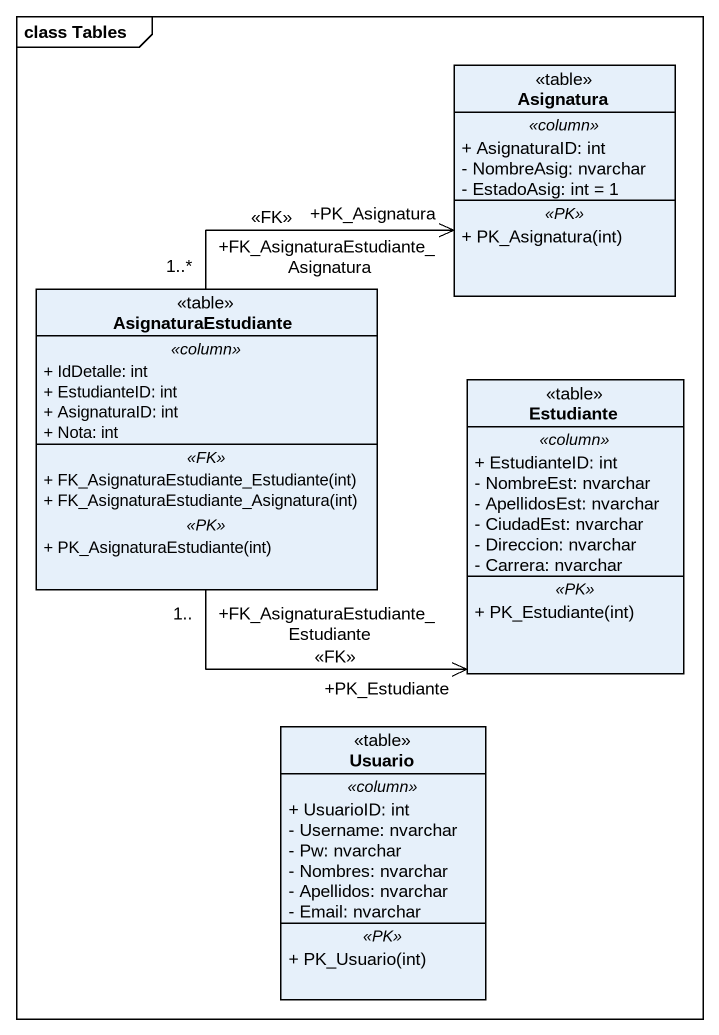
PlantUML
@startuml
mainframe class Tables
hide circle
hide empty members
skinparam classAttributeIconSize 0
class Asignatura <<table>> {
  .. <<column>> ..
  + AsignaturaID: int
  - NombreAsig: nvarchar
  - EstadoAsig: int = 1
  .. <<PK>> ..
  + PK_Asignatura(int)
}
class AsignaturaEstudiante <<table>> {
  .. <<column>> ..
  + IdDetalle: int
  + EstudianteID: int
  + AsignaturaID: int
  + Nota: int
  .. <<FK>> ..
  + FK_AsignaturaEstudiante_Estudiante(int)
  + FK_AsignaturaEstudiante_Asignatura(int)
  .. <<PK>> ..
  + PK_AsignaturaEstudiante(int)
}
class Estudiante <<table>> {
  .. <<column>> ..
  + EstudianteID: int
  - NombreEst: nvarchar
  - ApellidosEst: nvarchar
  - CiudadEst: nvarchar
  - Direccion: nvarchar
  - Carrera: nvarchar
  .. <<PK>> ..
  + PK_Estudiante(int)
}
class Usuario <<table>> {
  .. <<column>> ..
  + UsuarioID: int
  - Username: nvarchar
  - Pw: nvarchar
  - Nombres: nvarchar
  - Apellidos: nvarchar
  - Email: nvarchar
  .. <<PK>> ..
  + PK_Usuario(int)
}
AsignaturaEstudiante "+FK_AsignaturaEstudiante_Asignatura\n1..*" -up-> "+PK_Asignatura" Asignatura : <<FK>>
AsignaturaEstudiante "+FK_AsignaturaEstudiante_Estudiante\n1.." -right-> "+PK_Estudiante" Estudiante : <<FK>>
@enduml
